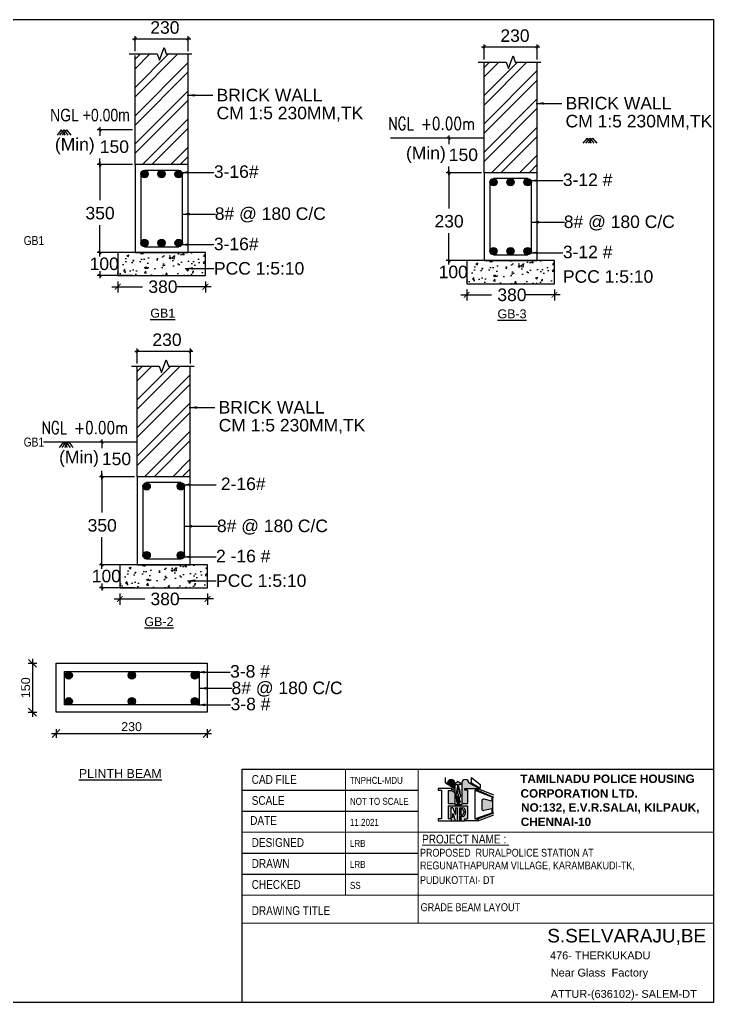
# Model space of a CAD drawing. Header units: millimetres. Extents: x 12977220 to 13113408, y -169657 to -55898.
# Drawn here: x 12992359 to 13007932, y -150011 to -127964 of the extents above; entities that cross this region are included whole.
import ezdxf
from ezdxf.enums import TextEntityAlignment as Align

# ---------------------------------------------------------------- set-up
doc = ezdxf.new("R2010")
doc.units = ezdxf.units.MM
doc.header["$LTSCALE"] = 3
doc.header["$PDMODE"] = 66
for name, color, linetype in [('C3', 2, 'Continuous'), ('DIM', 9, 'Continuous'), ('purlin angle', 253, 'Continuous'), ('WALL', 7, 'Continuous')]:
    doc.layers.add(name, color=color, linetype=linetype)
doc.layers.add('sheet', color=7, linetype='Continuous', lineweight=5)
doc.styles.add('ariel', font='ARIAL.TTF')
doc.styles.add('DIM - 6', font='ARIAL.TTF')
doc.styles.add('sheet - sub', font='ARIALN.TTF')
doc.styles.add('STYLE1', font='romans.shx', dxfattribs={"width": 0.8})
doc.styles.add('TEXT', font='ARIALN.TTF')
doc.styles.add('TITLE', font='ARIALBD.TTF')
doc.dimstyles.new('SUGA', dxfattribs={"dimtxt": 200, "dimasz": 175, "dimexe": 100, "dimexo": 150, "dimgap": 50, "dimtad": 1, "dimdec": 0, "dimzin": 3, "dimdsep": 46, "dimtxsty": 'DIM - 6', "dimblk": 'OBLIQUE', "dimcen": 0, "dimdle": 100, "dimclrd": 8, "dimclre": 8, "dimclrt": 4, "dimadec": 0, "dimazin": 0, "dimtfac": 0.5, "dimtdec": 0, "dimtofl": 0, "dimtmove": 0, "dimatfit": 0, "dimfxl": 100, "dimfxlon": 1, "dimtolj": 1, "dimtzin": 0, "dimarcsym": 0})

# ---------------------------------------------------------------- blocks, each defined once
blk = doc.blocks.new('_Oblique')
at = {"color": 0, "linetype": 'ByBlock', "lineweight": -2}
blk.add_line((-0.5, -0.5), (0.5, 0.5), dxfattribs=at)
blk = doc.blocks.new('_ARCHTICK')
at = {"color": 0, "linetype": 'ByBlock', "const_width": 0.15}
blk.add_lwpolyline([(-0.5, -0.5), (0.5, 0.5)], dxfattribs=at)
blk = doc.blocks.new('*D1012')
at = {"layer": 'Defpoints', "color": 0, "transparency": 16777216}
for p in [(12993177, -143502), (12996567, -143502), (12996567, -143980)]:
    blk.add_point(p, dxfattribs=at)
at = {"layer": 'purlin angle', "color": 7, "lineweight": -2, "transparency": 16777216}
for p, q in [((12993177, -143880), (12993177, -144080)), ((12996567, -143880), (12996567, -144080)), ((12993077, -143980), (12996667, -143980))]:
    blk.add_line(p, q, dxfattribs=at)
at = {"layer": 'purlin angle', "color": 7, "lineweight": -2, "transparency": 16777216, "xscale": 175, "yscale": 175, "zscale": 175, "rotation": 180}
blk.add_blockref('_Oblique', (12993177, -143980), dxfattribs=at)
at = {"layer": 'purlin angle', "color": 7, "lineweight": -2, "transparency": 16777216, "xscale": 175, "yscale": 175, "zscale": 175}
blk.add_blockref('_Oblique', (12996567, -143980), dxfattribs=at)
at = {"layer": 'purlin angle', "color": 7, "transparency": 16777216, "insert": (12994872, -143827), "char_height": 200, "attachment_point": 5, "style": 'DIM - 6'}
blk.add_mtext('\\A1;230', dxfattribs=at)
blk = doc.blocks.new('*D1013')
at = {"layer": 'Defpoints', "color": 0, "transparency": 16777216}
for p in [(12991981, -142403), (12991981, -143502), (12992647, -143502)]:
    blk.add_point(p, dxfattribs=at)
at = {"layer": 'purlin angle', "color": 7, "lineweight": -2, "transparency": 16777216}
for p, q in [((12992547, -142403), (12992747, -142403)), ((12992647, -142303), (12992647, -143602)), ((12992547, -143502), (12992747, -143502))]:
    blk.add_line(p, q, dxfattribs=at)
at = {"layer": 'purlin angle', "color": 7, "lineweight": -2, "transparency": 16777216, "xscale": 175, "yscale": 175, "zscale": 175}
for p, rotation in [((12992647, -142403), 90), ((12992647, -143502), 270)]:
    blk.add_blockref('_Oblique', p, dxfattribs=dict(at, rotation=rotation))
at = {"layer": 'purlin angle', "color": 7, "transparency": 16777216, "insert": (12992495, -142952), "char_height": 200, "attachment_point": 5, "rotation": 90, "style": 'DIM - 6'}
blk.add_mtext('\\A1;150', dxfattribs=at)

msp = doc.modelspace()

# ---------------------------------------------------------------- hatches: boundary and pattern name
for points in [[(13002129.1, -145187.4), (13002129.1, -145086, 0.9330815), (13001965.4, -145086)], [(13002211.9, -145128.3), (13002198.5, -145128.3), (13002196.6, -145152.2), (13002209.6, -145155.6)], [(13002784.6, -145449.7, 0.4904147), (13002732.1, -145490.3), (13002732.1, -145663, 0.4792674), (13002783.1, -145704), (13002957.7, -145665.6), (13002957.7, -145762.1), (13002972.4, -145762.1), (13002972.4, -145410.3), (13002957.7, -145404.4), (13002957.7, -145494.4)]]:
    msp.add_hatch(color=256).paths.add_polyline_path(points)
h = msp.add_hatch(color=256)
h.paths.add_polyline_path([(13002445.7, -145086, 0.9330815), (13002282, -145086), (13002282, -145550.9), (13002416.2, -145550.9), (13002416.2, -145251.2), (13002351.8, -145251.2), (13002351.8, -145209.8), (13002646.1, -145209.8), (13002665.6, -145218), (13002670, -145207.5)])
h.paths.add_polyline_path([(13002129.1, -145306.1), (13002061.2, -145258.7), (13001982.3, -145258.7), (13001982.3, -145550.9), (13002129.1, -145550.9)])
h = msp.add_hatch(color=256)
h.paths.add_polyline_path([(13002208, -145060.8, 0.2660007), (13002183.8, -145062.4), (13002129.1, -145098.4), (13002129.1, -145113), (13002146.4, -145113.9), (13002148.9, -145125.4), (13002189.7, -145125.4), (13002190.3, -145128.3), (13002220.7, -145128.3), (13002221, -145125.4), (13002261.1, -145125.4), (13002263.7, -145113.5), (13002282, -145112.5), (13002282, -145097.2)])
h.paths.add_polyline_path([(13002151.3, -145371.2), (13002174.9, -145534, 0.5157421), (13002210.3, -145552.2), (13002236.2, -145538.8, 0.3779117), (13002247.8, -145508.7), (13002202.6, -145385.7, 0.4656504), (13002188.1, -145323.8), (13002212.1, -145156.3), (13002191.9, -145151)])
h.paths.add_polyline_path([(13002179, -145384.8), (13002229.2, -145509, -0.3833391), (13002223.6, -145524.3), (13002209.3, -145531.9, -0.5255346), (13002191.5, -145522.7), (13002174.2, -145386.1, -0.8786062)], flags=16)
h = msp.add_hatch(color=256)
h.paths.add_polyline_path([(13002416.2, -145603), (13001982.3, -145603), (13001982.3, -145890.6), (13002053.1, -145890.6), (13002053.1, -145935.3), (13002350.3, -145935.3), (13002350.3, -145890.6), (13002416.2, -145890.6)])
h.paths.add_polyline_path([(13002360, -145697.7), (13002360, -145787.9, -0.4142136), (13002311.2, -145836.7), (13002273.5, -145836.7, 0.4142136), (13002263.7, -145846.5), (13002263.7, -145923.6, -0.4142136), (13002253.9, -145933.4), (13002241.4, -145933.4, -0.4142136), (13002231.6, -145923.6), (13002231.6, -145658.7, -0.4142136), (13002241.4, -145648.9), (13002258.5, -145648.9), (13002311.2, -145648.9, -0.4142136)], flags=16)
h.paths.add_polyline_path([(13002327.9, -145724.9), (13002327.9, -145760.7, -0.4142136), (13002279.1, -145809.5), (13002273.5, -145809.5, -0.4142136), (13002263.7, -145799.8), (13002263.7, -145685.9, -0.4142136), (13002273.5, -145676.1), (13002279.1, -145676.1, -0.4142136)], flags=0)
h.paths.add_polyline_path([(13002181.4, -145648.9), (13002181.4, -145935), (13002139.7, -145935), (13002090.5, -145780.3, 0.8424528), (13002076.2, -145782.6), (13002076.2, -145866.8), (13002041.8, -145866.8), (13002041.8, -145648.9), (13002083.5, -145648.9), (13002132.7, -145790.8, 0.8456884), (13002147, -145788.5), (13002147, -145648.9)], flags=16)
at = {"layer": 'purlin angle', "true_color": 0x9f955b}
for points in [[(12995245.1, -131428.4, 1), (12995079.2, -131428.4, 1)], [(12995628.7, -131428.4, 1), (12995462.8, -131428.4, 1)], [(12995846.4, -131428.4, -1), (12996012.3, -131428.4, -1)], [(13003079.4, -131610.8, 1), (13002913.5, -131610.8, 1)], [(13003463, -131610.8, 1), (13003297.1, -131610.8, 1)], [(13003680.7, -131610.8, -1), (13003846.6, -131610.8, -1)], [(12995245.1, -132976, -1), (12995079.2, -132976, -1)], [(12995628.7, -132976, -1), (12995462.8, -132976, -1)], [(12995846.4, -132976, 1), (12996012.3, -132976, 1)], [(13003079.4, -133158.3, -1), (13002913.5, -133158.3, -1)], [(13003463, -133158.3, -1), (13003297.1, -133158.3, -1)], [(13003680.7, -133158.3, 1), (13003846.6, -133158.3, 1)], [(12995292.7, -138433.3, 1), (12995126.8, -138433.3, 1)], [(12995894, -138433.3, -1), (12996059.9, -138433.3, -1)], [(12995292.7, -139980.8, -1), (12995126.8, -139980.8, -1)], [(12995894, -139980.8, 1), (12996059.9, -139980.8, 1)], [(12993543.6, -142674.1, 1), (12993377.7, -142674.1, 1)], [(12994959.8, -142674.1, 1), (12994793.9, -142674.1, 1)], [(12996376.1, -142674.1, 1), (12996210.2, -142674.1, 1)], [(12993543.6, -143256.7, 1), (12993377.7, -143256.7, 1)], [(12994959.8, -143256.7, 1), (12994793.9, -143256.7, 1)], [(12996376.1, -143256.7, 1), (12996210.2, -143256.7, 1)]]:
    msp.add_hatch(color=55, dxfattribs=at).paths.add_polyline_path(points)
h = msp.add_hatch(dxfattribs=at)
h.set_pattern_fill('AR-CONC', color=55, scale=2.592, style=0)
h.set_pattern_definition([(50, (11340349.24, -131623.2), (472.22266, -41.31411), [49.3776, -543.1536]), (355, (11340349.24, -131623.2), (-91.3494, 495.21882), [39.50208, -434.52288]), (100.451, (11340388.6, -131626.64), (380.87496, 453.90245), [41.96448, -461.60928]), (46.1842, (11340349.24, -131491.5), (702.63687, -108.97371), [74.0664, -814.7304]), (96.6356, (11340407.8, -131500.6), (615.35178, 641.32704), [62.94672, -692.41392]), (351.184, (11340349.24, -131491.5), (615.35274, 641.3259), [59.25312, -651.78432]), (21, (11340415.07, -131524.44), (392.98577, -265.07222), [49.3776, -543.1536]), (326, (11340415.07, -131524.44), (160.19086, 477.41521), [39.50208, -434.52288]), (71.4514, (11340447.82, -131546.53), (553.17554, 212.34405), [41.96448, -461.60928]), (37.5, (11340349.24, -131623.2), (8.00566, 219.16666), [0, -429.255936, 0, -441.10656, 0, -436.1688]), (7.5, (11340349.24, -131623.2), (173.196565, 259.66805), [0, -251.496576, 0, -419.380416, 0, -166.23792]), (327.5, (11340202.42, -131623.2), (351.450823, -14.848904), [0, -164.592, 0, -513.52704, 0, -681.41088]), (317.5, (11340136.6, -131623.2), (383.95084, 65.905465), [0, -213.9696, 0, -341.034624, 0, -483.90048])])
h.paths.add_polyline_path([(12994560.8, -133188.5), (12994560.8, -133706.9), (12996530.7, -133706.9), (12996530.7, -133188.5)])
h = msp.add_hatch(dxfattribs=at)
h.set_pattern_fill('AR-CONC', color=55, scale=2.592, style=0)
h.set_pattern_definition([(50, (11348183.54, -131805.52), (472.22266, -41.31411), [49.3776, -543.1536]), (355, (11348183.54, -131805.5), (-91.3494, 495.21882), [39.50208, -434.52288]), (100.451, (11348222.9, -131808.96), (380.87496, 453.90245), [41.96448, -461.60928]), (46.1842, (11348183.54, -131673.85), (702.63687, -108.97371), [74.0664, -814.7304]), (96.6356, (11348242.1, -131682.9), (615.35178, 641.32704), [62.94672, -692.41392]), (351.184, (11348183.54, -131673.85), (615.35274, 641.3259), [59.25312, -651.78432]), (21, (11348249.37, -131706.77), (392.98577, -265.07222), [49.3776, -543.1536]), (326, (11348249.37, -131706.77), (160.19086, 477.41521), [39.50208, -434.52288]), (71.4514, (11348282.1, -131728.85), (553.17554, 212.34405), [41.96448, -461.60928]), (37.5, (11348183.54, -131805.52), (8.00566, 219.16666), [0, -429.255936, 0, -441.10656, 0, -436.1688]), (7.5, (11348183.54, -131805.52), (173.196565, 259.66805), [0, -251.496576, 0, -419.380416, 0, -166.23792]), (327.5, (11348036.72, -131805.52), (351.450823, -14.848904), [0, -164.592, 0, -513.52704, 0, -681.41088]), (317.5, (11347970.88, -131805.52), (383.95084, 65.905465), [0, -213.9696, 0, -341.034624, 0, -483.90048])])
h.paths.add_polyline_path([(13002395.1, -133370.8), (13002395.1, -133889.2), (13004365, -133889.2), (13004365, -133370.8)])
h = msp.add_hatch(dxfattribs=at)
h.set_pattern_fill('AR-CONC', color=55, scale=2.592, style=0)
h.set_pattern_definition([(50, (11340396.88, -138628.04), (472.22266, -41.31411), [49.3776, -543.1536]), (355, (11340396.9, -138628.04), (-91.3494, 495.21882), [39.50208, -434.52288]), (100.451, (11340436.23, -138631.5), (380.87496, 453.90245), [41.96448, -461.60928]), (46.1842, (11340396.9, -138496.37), (702.63687, -108.97371), [74.0664, -814.7304]), (96.6356, (11340455.4, -138505.45), (615.35178, 641.32704), [62.94672, -692.41392]), (351.184, (11340396.9, -138496.4), (615.35274, 641.3259), [59.25312, -651.78432]), (21, (11340462.7, -138529.3), (392.98577, -265.07222), [49.3776, -543.1536]), (326, (11340462.7, -138529.3), (160.19086, 477.41521), [39.50208, -434.52288]), (71.4514, (11340495.46, -138551.37), (553.17554, 212.34405), [41.96448, -461.60928]), (37.5, (11340396.88, -138628.04), (8.00566, 219.16666), [0, -429.255936, 0, -441.10656, 0, -436.1688]), (7.5, (11340396.88, -138628.04), (173.196565, 259.66805), [0, -251.496576, 0, -419.380416, 0, -166.23792]), (327.5, (11340250.06, -138628.04), (351.450823, -14.848904), [0, -164.592, 0, -513.52704, 0, -681.41088]), (317.5, (11340184.22, -138628.04), (383.95084, 65.905465), [0, -213.9696, 0, -341.034624, 0, -483.90048])])
h.paths.add_polyline_path([(12994608.4, -140193.4), (12994608.4, -140711.8), (12996578.3, -140711.8), (12996578.3, -140193.4)])

# ---------------------------------------------------------------- linework, layer by layer
for p, q in [((13001919.5, -145086), (13001919.5, -144964.7)), ((13002129.1, -145098.4), (13002183.8, -145062.4)), ((13002208, -145060.8), (13002282, -145097.2)), ((13002499.3, -144964.7), (13002694, -145124.1)), ((13002499.3, -145086), (13002499.3, -144964.7)), ((13002061.2, -145209.8), (13001757.4, -145209.8)), ((13001757.4, -145209.8), (13001757.4, -145251.2)), ((13001757.4, -145251.2), (13001827.6, -145251.2)), ((13001827.6, -145251.2), (13001827.6, -145890.6)), ((13001919.5, -145086), (13002129.1, -145215.8)), ((13001919.5, -145086), (13001965.4, -145086)), ((13001965.4, -145086), (13002129.1, -145187.4)), ((13001982.3, -145258.7), (13001982.3, -145550.9)), ((13001982.3, -145258.7), (13002061.2, -145258.7)), ((13002061.2, -145209.8), (13002129.1, -145257.3)), ((13002061.2, -145258.7), (13002061.2, -145209.8)), ((13002061.2, -145258.7), (13002129.1, -145306.1)), ((13002129.1, -145086), (13002129.1, -145569.8)), ((13002129.1, -145113), (13002146.4, -145113.9)), ((13002146.4, -145113.9), (13002148.9, -145125.4)), ((13002148.9, -145125.4), (13002189.7, -145125.4)), ((13002191.9, -145151), (13002151.3, -145371.2)), ((13002212.1, -145156.3), (13002188.1, -145323.8)), ((13002189.7, -145125.4), (13002190.3, -145128.3)), ((13002190.3, -145128.3), (13002220.7, -145128.3)), ((13002191.9, -145151), (13002212.1, -145156.3)), ((13002198.5, -145128.3), (13002196.6, -145152.2)), ((13002217.8, -145202.5), (13002208, -145179.1)), ((13002218.7, -145202.1), (13002208.9, -145178.7)), ((13002218.7, -145202.1), (13002208.9, -145178.7)), ((13002211.9, -145128.3), (13002209.6, -145155.6)), ((13002219.6, -145201.7), (13002209.8, -145178.3)), ((13002219.6, -145201.7), (13002209.8, -145178.3)), ((13002220.5, -145201.3), (13002210.7, -145177.9)), ((13002221.4, -145201), (13002211.6, -145177.6)), ((13002220.7, -145128.3), (13002221, -145125.4)), ((13002261.1, -145125.4), (13002221, -145125.4)), ((13002263.7, -145113.5), (13002261.1, -145125.4)), ((13002282, -145112.5), (13002263.7, -145113.5)), ((13002282, -145086), (13002282, -145569.8)), ((13002351.8, -145251.2), (13002351.8, -145209.8)), ((13002351.8, -145209.8), (13002646.1, -145209.8)), ((13002416.2, -145251.2), (13002351.8, -145251.2)), ((13002416.2, -145251.2), (13002416.2, -145550.9)), ((13002445.7, -145086), (13002499.3, -145086)), ((13002445.7, -145086), (13002670, -145207.5)), ((13002499.3, -145086), (13002694, -145204.6)), ((13002575.9, -145251.2), (13002972.4, -145410.3)), ((13002575.9, -145251.2), (13002575.9, -145890.6)), ((13002646.1, -145251.2), (13002575.9, -145251.2)), ((13002646.1, -145209.8), (13002999, -145358.3)), ((13002646.1, -145209.8), (13002646.1, -145251.2)), ((13002646.1, -145251.2), (13002999, -145404.6)), ((13002670, -145207.5), (13002665.6, -145218)), ((13002670, -145207.5), (13002694, -145204.6)), ((13002694, -145124.1), (13002694, -145204.6)), ((13002151.3, -145371.2), (13002174.9, -145534)), ((13002174.2, -145386.1), (13002191.5, -145522.7)), ((13002179, -145384.8), (13002229.2, -145509)), ((13002202.6, -145385.7), (13002247.8, -145508.7)), ((13002732.1, -145490.3), (13002732.1, -145663)), ((13002957.7, -145494.4), (13002784.6, -145449.7)), ((13002957.7, -145406.3), (13002957.7, -145494.4)), ((13002972.4, -145410.3), (13002999, -145404.6)), ((13002972.4, -145410.3), (13002972.4, -145762.1)), ((13001982.3, -145550.9), (13002129.1, -145550.9)), ((13001982.3, -145603), (13002416.2, -145603)), ((13001982.3, -145603), (13001982.3, -145890.6)), ((13002083.5, -145648.9), (13002041.8, -145648.9)), ((13002041.8, -145648.9), (13002041.8, -145866.8)), ((13002083.5, -145648.9), (13002132.7, -145790.8)), ((13002129.1, -145569.8), (13002282, -145569.8)), ((13002147, -145648.9), (13002181.4, -145648.9)), ((13002147, -145648.9), (13002147, -145788.5)), ((13002181.4, -145648.9), (13002181.4, -145935)), ((13002209.3, -145531.9), (13002223.6, -145524.3)), ((13002210.3, -145552.2), (13002236.2, -145538.8)), ((13002231.6, -145658.7), (13002231.6, -145923.6)), ((13002241.4, -145648.9), (13002258.5, -145648.9)), ((13002258.5, -145648.9), (13002311.2, -145648.9)), ((13002263.7, -145685.9), (13002263.7, -145799.8)), ((13002273.5, -145676.1), (13002279.1, -145676.1)), ((13002282, -145550.9), (13002416.2, -145550.9)), ((13002327.9, -145724.9), (13002327.9, -145760.7)), ((13002360, -145697.7), (13002360, -145787.9)), ((13002416.2, -145603), (13002416.2, -145890.6)), ((13002957.7, -145665.6), (13002783.1, -145704)), ((13002957.7, -145665.6), (13002957.7, -145762.1)), ((13001827.6, -145890.6), (13001756, -145890.6)), ((13001756, -145890.6), (13001756, -145935.3)), ((13001756, -145935.3), (13002053.1, -145935.3)), ((13002053.1, -145890.6), (13001982.3, -145890.6)), ((13002076.2, -145866.8), (13002041.8, -145866.8)), ((13002053.1, -145935.3), (13002053.1, -145890.6)), ((13002053.1, -145935.3), (13002350.3, -145935.3)), ((13002076.2, -145782.6), (13002076.2, -145866.8)), ((13002090.5, -145780.3), (13002139.7, -145935)), ((13002139.7, -145935), (13002181.4, -145935)), ((13002241.4, -145933.4), (13002253.9, -145933.4)), ((13002263.7, -145846.5), (13002263.7, -145923.6)), ((13002273.5, -145809.5), (13002279.1, -145809.5)), ((13002273.5, -145836.7), (13002311.2, -145836.7)), ((13002350.3, -145935.3), (13002350.3, -145890.6)), ((13002350.3, -145890.6), (13002416.2, -145890.6)), ((13002647.5, -145935.3), (13002350.3, -145935.3)), ((13002575.9, -145890.6), (13002957.7, -145762.1)), ((13002575.9, -145890.6), (13002647.5, -145890.6)), ((13002647.5, -145890.6), (13003002.3, -145762.1)), ((13002647.5, -145935.3), (13003002.3, -145806.7)), ((13002647.5, -145890.6), (13002647.5, -145935.3)), ((13002957.7, -145762.1), (13003002.3, -145762.1))]:
    msp.add_line(p, q)
for centre, radius, start, end in [((13002047.2, -145091.7), 82, 3.96529, 176.03471), ((13002197.2, -145082.7), 24.4, 63.81178, 123.39492), ((13002363.8, -145091.7), 82, 3.96529, 176.03471), ((13002176.7, -145385.7), 2.52, 21.98707, 187.19803), ((13002169.3, -145360.9), 41.5, 323.2695, 63.14573), ((13002774.1, -145490.3), 42, 75.50395, 180), ((13002199.1, -145530.5), 24.4, 188.25699, 297.38524), ((13002203.6, -145521.2), 12.2, 187.19803, 298.09195), ((13002217.9, -145513.6), 12.2, 298.09195, 21.98707), ((13002241.4, -145658.7), 9.76, 90, 180), ((13002224.9, -145517.1), 24.4, 297.38524, 20.19391), ((13002273.5, -145685.9), 9.76, 90, 180), ((13002279.1, -145724.9), 48.8, 0, 90), ((13002311.2, -145697.7), 48.8, 0, 90), ((13002774.1, -145663), 42, 180, 282.42752), ((13002083.5, -145782.7), 7.32, 18.9584, 179.40862), ((13002139.6, -145788.5), 7.32, 199.11674, 0), ((13002241.4, -145923.6), 9.76, 180, 270), ((13002253.9, -145923.6), 9.76, 270, 0), ((13002273.5, -145799.8), 9.76, 180, 270), ((13002273.5, -145846.5), 9.76, 90, 180), ((13002279.1, -145760.7), 48.8, 270, 0), ((13002311.2, -145787.9), 48.8, 270, 0)]:
    msp.add_arc(centre, radius, start, end)
for points, knots in [([(13002217.8, -145202.5), (13002222, -145212.7), (13002226.2, -145222.9), (13002232, -145242.5), (13002233.6, -145251.9), (13002234.4, -145271.1), (13002234, -145281), (13002234, -145299.8), (13002234.4, -145308.9), (13002239.7, -145335.6), (13002250.7, -145352.3), (13002252, -145384.8), (13002244.3, -145401), (13002229.7, -145423.6), (13002225.2, -145429.9), (13002220.6, -145436.3)], [0, 0, 0, 0, 0.3346553, 0.3346553, 0.6340531, 0.6340531, 0.9334509, 0.9334509, 1.2079491, 1.2079491, 1.7569456, 1.7569456, 2.305942, 2.305942, 2.5190001, 2.5190001, 2.5190001, 2.5190001]), ([(13002217.8, -145202.5), (13002222, -145212.7), (13002226.2, -145222.9), (13002232, -145242.5), (13002233.6, -145251.9), (13002234.4, -145271.1), (13002234, -145281), (13002234, -145299.8), (13002234.4, -145308.9), (13002239.7, -145335.6), (13002250.7, -145352.3), (13002252, -145384.8), (13002244.3, -145401), (13002229.7, -145423.6), (13002225.2, -145429.9), (13002220.6, -145436.3)], [0, 0, 0, 0, 0.3346553, 0.3346553, 0.6340531, 0.6340531, 0.9334509, 0.9334509, 1.2079491, 1.2079491, 1.7569456, 1.7569456, 2.305942, 2.305942, 2.5190001, 2.5190001, 2.5190001, 2.5190001]), ([(13002218.7, -145202.1), (13002225.1, -145217.7), (13002241.1, -145256.3), (13002228.7, -145313.8), (13002264.4, -145375.2), (13002238.9, -145412.5), (13002221.4, -145436.8)], [0, 0, 0, 0, 0.5110059, 1.2651484, 1.7006404, 2.5190001, 2.5190001, 2.5190001, 2.5190001]), ([(13002219.6, -145201.7), (13002223.8, -145211.9), (13002228, -145222.2), (13002233.9, -145241.9), (13002235.5, -145251.4), (13002236.4, -145270.7), (13002236, -145280.5), (13002236, -145299.3), (13002236.3, -145308.3), (13002241.5, -145334.7), (13002252.8, -145351.7), (13002253.9, -145385.9), (13002245.6, -145402.7), (13002230.8, -145425.4), (13002226.5, -145431.4), (13002222.2, -145437.4)], [0, 0, 0, 0, 0.3344612, 0.3344612, 0.6307813, 0.6307813, 0.9271014, 0.9271014, 1.2050744, 1.2050744, 1.7610205, 1.7610205, 2.3169665, 2.3169665, 2.5190001, 2.5190001, 2.5190001, 2.5190001]), ([(13002220.5, -145201.3), (13002224.7, -145211.5), (13002228.9, -145221.8), (13002235.1, -145242.6), (13002236.7, -145253.2), (13002237.4, -145274.7), (13002236.8, -145285.5), (13002237.2, -145305.4), (13002238, -145314.5), (13002243.2, -145332.5), (13002247.4, -145341.4), (13002253.2, -145358.4), (13002254.8, -145366.6), (13002253.5, -145382.8), (13002251, -145390.8), (13002241.5, -145412), (13002232.3, -145425), (13002223, -145438)], [0, 0, 0, 0, 0.3337263, 0.3337263, 0.6604299, 0.6604299, 0.9871335, 0.9871335, 1.2754855, 1.2754855, 1.5638375, 1.5638375, 1.8240155, 1.8240155, 2.0841935, 2.0841935, 2.5190001, 2.5190001, 2.5190001, 2.5190001]), ([(13002221.4, -145201), (13002225.6, -145211.1), (13002229.8, -145221.4), (13002236.6, -145244.3), (13002238.1, -145257.2), (13002238.2, -145282.9), (13002237.4, -145295.7), (13002239.4, -145315.6), (13002241.3, -145323.1), (13002246.8, -145338.1), (13002250.1, -145345.7), (13002255.1, -145362.4), (13002256, -145371.7), (13002252.7, -145389.7), (13002249, -145398.6), (13002238.5, -145417.9), (13002231.2, -145428.2), (13002223.8, -145438.5)], [0, 0, 0, 0, 0.3329918, 0.3329918, 0.7223411, 0.7223411, 1.1116903, 1.1116903, 1.3556016, 1.3556016, 1.5995129, 1.5995129, 1.8862955, 1.8862955, 2.1730781, 2.1730781, 2.5190001, 2.5190001, 2.5190001, 2.5190001])]:
    msp.add_open_spline(points, degree=3, knots=knots)
at = {"layer": 'C3', "color": 3, "ltscale": 0.15}
msp.add_line((13002395.1, -133889.2), (13004365, -133889.2), dxfattribs=at)
at = {"layer": 'DIM'}
msp.add_line((12997350.8, -144777.6), (13007931.9, -144777.6), dxfattribs=at)
at = {"layer": 'DIM', "color": 8, "linetype": 'Continuous', "ltscale": 400}
msp.add_lwpolyline([(12979504.8, -127964.4), (13007931.9, -127964.4), (13007931.9, -150010.5), (12979504.8, -150010.5)], close=True, dxfattribs=at)
at = {"layer": 'DIM', "color": 6, "ltscale": 400}
msp.add_lwpolyline([(13007931.9, -150010.5), (12997350.8, -150010.5), (12997350.8, -144777.6), (13007931.9, -144777.6)], close=True, dxfattribs=at)
at = {"layer": 'purlin angle', "color": 55, "true_color": 0x9f955b}
for p, q in [((12994893.8, -128394.4, 3965.1), (12996202.8, -128394.4, 3965.1)), ((12994952.2, -128674.6, 3965.1), (12994952.2, -128336, 3965.1)), ((12996144.5, -128674.6, 3965.1), (12996144.5, -128336, 3965.1)), ((13002786.5, -128856.9), (13002786.5, -128518.4)), ((13003978.8, -128856.9), (13003978.8, -128518.4)), ((12994949.6, -128854.2, 3965.1), (12995070.9, -128732.8, 3965.1)), ((12994949.6, -129486.5, 3965.1), (12995703.3, -128732.8, 3965.1)), ((12994949.6, -129065, 3965.1), (12995281.7, -128732.8, 3965.1)), ((12994949.6, -129697.3, 3965.1), (12995914, -128732.8, 3965.1)), ((12996141.9, -131215.9, 3965.1), (12996141.9, -128732.9, 3965.1)), ((13002728.1, -128576.7), (13004037.1, -128576.7)), ((12994949.6, -128772, 3965.1), (12994949.6, -128772, 3965.1)), ((12994949.6, -131215.9, 3965.1), (12994949.6, -128772, 3965.1)), ((12994949.6, -130118.8, 3965.1), (12996141.9, -128926.5, 3965.1)), ((13002783.9, -129036.5), (13002905.2, -128915.2)), ((13002783.9, -129668.8), (13003537.5, -128915.2)), ((13002783.9, -129247.3), (13003116, -128915.2)), ((13002783.9, -129879.6), (13003748.3, -128915.2)), ((13002783.9, -131398.2), (13002783.9, -128915.2)), ((13002783.9, -128954.3), (13002783.9, -128954.3)), ((13003976.2, -131398.2), (13003976.2, -128915.2)), ((12994949.6, -130329.6, 3965.1), (12996141.9, -129137.3, 3965.1)), ((13002783.9, -130301.2), (13003976.2, -129108.8)), ((13002783.9, -130511.9), (13003976.2, -129319.6)), ((12994949.6, -130751.2, 3965.1), (12996141.9, -129558.8, 3965.1)), ((12994949.6, -130961.9, 3965.1), (12996141.9, -129769.6, 3965.1)), ((13002783.9, -130933.5), (13003976.2, -129741.2)), ((13002783.9, -131144.3), (13003976.2, -129951.9)), ((12995117.2, -131215.9, 3965.1), (12996141.9, -130191.2, 3965.1)), ((12993292.5, -130438.3, 3965.1), (12993197.9, -130555, 3965.1)), ((12993350.1, -130438.3, 3965.1), (12993255.5, -130555, 3965.1)), ((12993287.2, -130438.3, 3965.1), (12993381.9, -130555, 3965.1)), ((12993411.8, -130438.3, 3965.1), (12993317.1, -130555, 3965.1)), ((12993349.5, -130438.3, 3965.1), (12993444.2, -130555, 3965.1)), ((12993414.3, -130438.3, 3965.1), (12993508.9, -130555, 3965.1)), ((12994891.2, -130438.3, 3965.1), (12994100.7, -130438.3, 3965.1)), ((12994159, -130380, 3965.1), (12994159, -130574.4, 3965.1)), ((12995327.9, -131215.9, 3965.1), (12996141.9, -130401.9, 3965.1)), ((13002951.5, -131398.2), (13003976.2, -130373.5)), ((13002783.9, -130620.6), (13000682.5, -130620.6)), ((13002725.5, -130620.6), (13001935, -130620.6)), ((13001993.3, -130562.3), (13001993.3, -130756.7)), ((13003162.2, -131398.2), (13003976.2, -130584.3)), ((13005099, -130620.6), (13005004.3, -130737.3)), ((13005156.6, -130620.6), (13005061.9, -130737.3)), ((13005093.7, -130620.6), (13005188.3, -130737.3)), ((13005218.2, -130620.6), (13005123.6, -130737.3)), ((13005156, -130620.6), (13005250.6, -130737.3)), ((13005220.7, -130620.6), (13005315.4, -130737.3)), ((12995749.5, -131215.9, 3965.1), (12996141.9, -130823.5, 3965.1)), ((12994159, -131274.2, 3965.1), (12994159, -131079.8, 3965.1)), ((12994159, -131157.6, 3965.1), (12994159, -132016, 3965.1)), ((12995960.3, -131215.9, 3965.1), (12996141.9, -131034.3, 3965.1)), ((13003583.8, -131398.2), (13003976.2, -131005.8)), ((12994891.2, -131215.9, 3965.1), (12994100.7, -131215.9, 3965.1)), ((12994891.2, -131215.9, 3965.1), (12994100.7, -131215.9, 3965.1)), ((12996141.9, -131215.9, 3965.1), (12994949.6, -131215.9, 3965.1)), ((12994949.6, -131215.9, 3965.1), (12994949.6, -133188.5, 3965.1)), ((12995929.3, -131345.5, 3965.1), (12995162.1, -131345.5, 3965.1)), ((12996141.9, -133188.5, 3965.1), (12996141.9, -131215.9, 3965.1)), ((13001993.3, -131456.5), (13001993.3, -131262.1)), ((13001993.3, -131339.9), (13001993.3, -132198.3)), ((13003794.5, -131398.2), (13003976.2, -131216.6)), ((12995079.2, -131428.4, 3965.1), (12995079.2, -132976, 3965.1)), ((12996012.3, -132976, 3965.1), (12996012.3, -131428.4, 3965.1)), ((13002725.5, -131398.2), (13001935, -131398.2)), ((13002725.5, -131398.2), (13001935, -131398.2)), ((13003976.2, -131398.2), (13002783.9, -131398.2)), ((13002783.9, -131398.2), (13002783.9, -133370.8)), ((13002913.5, -131610.8), (13002913.5, -133158.3)), ((13003763.6, -131527.8), (13002996.4, -131527.8)), ((13003846.6, -133158.3), (13003846.6, -131610.8)), ((13003976.2, -133370.8), (13003976.2, -131398.2)), ((12994159, -133276.5, 3965.1), (12994159, -132571.3, 3965.1)), ((13001993.3, -133458.9), (13001993.3, -132753.6)), ((12994159, -133188.5, 3965.1), (12994159, -133130.2, 3965.1)), ((12995162.1, -133058.9, 3965.1), (12995929.3, -133058.9, 3965.1)), ((12994891.2, -133188.5, 3965.1), (12994100.7, -133188.5, 3965.1)), ((12994891.2, -133188.5, 3965.1), (12994100.7, -133188.5, 3965.1)), ((12994159, -133188.5, 3965.1), (12994159, -133195, 3965.1)), ((12996530.7, -133188.5, 3965.1), (12994560.8, -133188.5, 3965.1)), ((12994560.8, -133188.5, 3965.1), (12994560.8, -133706.9, 3965.1)), ((12994949.6, -133188.5, 3965.1), (12996141.9, -133188.5, 3965.1)), ((12996530.7, -133706.9, 3965.1), (12996530.7, -133188.5, 3965.1)), ((13002725.5, -133370.8), (13001935, -133370.8)), ((13002725.5, -133370.8), (13001935, -133370.8)), ((13001993.3, -133370.8), (13001993.3, -133312.5)), ((13001993.3, -133370.8), (13001993.3, -133377.3)), ((13004365, -133370.8), (13002395.1, -133370.8)), ((13002395.1, -133370.8), (13002395.1, -133889.2)), ((13002783.9, -133370.8), (13003976.2, -133370.8)), ((13002996.4, -133241.2), (13003763.6, -133241.2)), ((13004365, -133889.2), (13004365, -133370.8)), ((12994891.2, -133706.9, 3965.1), (12994100.7, -133706.9, 3965.1)), ((12994159, -133605.5, 3965.1), (12994159, -133765.2, 3965.1)), ((12994159, -133706.9, 3965.1), (12994159, -133700.4, 3965.1)), ((12994560.8, -133706.9, 3965.1), (12996530.7, -133706.9, 3965.1)), ((12994431.2, -133956.6, 3965.1), (12995120.9, -133956.6, 3965.1)), ((12994560.8, -133836.5, 3965.1), (12994560.8, -134086.2, 3965.1)), ((12996660.3, -133956.6, 3965.1), (12995866.1, -133956.6, 3965.1)), ((12996530.7, -133836.5, 3965.1), (12996530.7, -134086.2, 3965.1)), ((13002395.1, -134018.8), (13002395.1, -134268.6)), ((13004365, -134018.8), (13004365, -134268.6)), ((13002265.5, -134139), (13002955.2, -134139)), ((13004494.6, -134139), (13003700.4, -134139)), ((12994999.8, -135679.4, 3965.1), (12994999.8, -135340.9, 3965.1)), ((12996192.1, -135679.4, 3965.1), (12996192.1, -135340.9, 3965.1)), ((12994941.5, -135399.2, 3965.1), (12996250.4, -135399.2, 3965.1)), ((12994997.2, -135859, 3965.1), (12995118.6, -135737.7, 3965.1)), ((12994997.2, -136491.4, 3965.1), (12995750.9, -135737.7, 3965.1)), ((12994997.2, -136069.8, 3965.1), (12995329.3, -135737.7, 3965.1)), ((12994997.2, -136702.1, 3965.1), (12995961.7, -135737.7, 3965.1)), ((12994997.2, -138220.7, 3965.1), (12994997.2, -135737.7, 3965.1)), ((12994997.2, -135776.8, 3965.1), (12994997.2, -135776.8, 3965.1)), ((12996189.5, -138220.7, 3965.1), (12996189.5, -135737.7, 3965.1)), ((12994997.2, -137123.7, 3965.1), (12996189.5, -135931.4, 3965.1)), ((12994997.2, -137334.5, 3965.1), (12996189.5, -136142.1, 3965.1)), ((12994997.2, -137756, 3965.1), (12996189.5, -136563.7, 3965.1)), ((12994997.2, -137966.8, 3965.1), (12996189.5, -136774.5, 3965.1)), ((12995164.8, -138220.7, 3965.1), (12996189.5, -137196, 3965.1)), ((12994997.2, -137443.1, 3965.1), (12992895.8, -137443.1, 3965.1)), ((12993340.2, -137443.1, 3965.1), (12993245.5, -137559.8, 3965.1)), ((12993397.8, -137443.1, 3965.1), (12993303.1, -137559.8, 3965.1)), ((12993334.9, -137443.1, 3965.1), (12993429.5, -137559.8, 3965.1)), ((12993459.4, -137443.1, 3965.1), (12993364.8, -137559.8, 3965.1)), ((12993397.2, -137443.1, 3965.1), (12993491.8, -137559.8, 3965.1)), ((12993461.9, -137443.1, 3965.1), (12993556.5, -137559.8, 3965.1)), ((12994938.9, -137443.1, 3965.1), (12994148.3, -137443.1, 3965.1)), ((12994206.6, -137384.8, 3965.1), (12994206.6, -137579.2, 3965.1)), ((12995375.6, -138220.7, 3965.1), (12996189.5, -137406.8, 3965.1)), ((12995797.1, -138220.7, 3965.1), (12996189.5, -137828.3, 3965.1)), ((12994938.9, -138220.7, 3965.1), (12994148.3, -138220.7, 3965.1)), ((12994938.9, -138220.7, 3965.1), (12994148.3, -138220.7, 3965.1)), ((12994206.6, -138279.1, 3965.1), (12994206.6, -138084.7, 3965.1)), ((12994206.6, -138162.4, 3965.1), (12994206.6, -139020.8, 3965.1)), ((12996189.5, -138220.7, 3965.1), (12994997.2, -138220.7, 3965.1)), ((12994997.2, -138220.7, 3965.1), (12994997.2, -140193.4, 3965.1)), ((12996007.9, -138220.7, 3965.1), (12996189.5, -138039.1, 3965.1)), ((12996189.5, -140193.4, 3965.1), (12996189.5, -138220.7, 3965.1)), ((12995126.8, -138433.3, 3965.1), (12995126.8, -139980.8, 3965.1)), ((12995977, -138350.3, 3965.1), (12995209.7, -138350.3, 3965.1)), ((12996059.9, -139980.8, 3965.1), (12996059.9, -138433.3, 3965.1)), ((12994206.6, -140281.4, 3965.1), (12994206.6, -139576.1, 3965.1)), ((12994938.9, -140193.4, 3965.1), (12994148.3, -140193.4, 3965.1)), ((12994938.9, -140193.4, 3965.1), (12994148.3, -140193.4, 3965.1)), ((12994206.6, -140193.4, 3965.1), (12994206.6, -140135, 3965.1)), ((12994206.6, -140193.4, 3965.1), (12994206.6, -140199.8, 3965.1)), ((12996578.3, -140193.4, 3965.1), (12994608.4, -140193.4, 3965.1)), ((12994608.4, -140193.4, 3965.1), (12994608.4, -140711.8, 3965.1)), ((12994997.2, -140193.4, 3965.1), (12996189.5, -140193.4, 3965.1)), ((12995209.7, -140063.8, 3965.1), (12995977, -140063.8, 3965.1)), ((12996578.3, -140711.8, 3965.1), (12996578.3, -140193.4, 3965.1)), ((12994206.6, -140610.3, 3965.1), (12994206.6, -140770.1, 3965.1)), ((12994938.9, -140711.8, 3965.1), (12994148.3, -140711.8, 3965.1)), ((12994206.6, -140711.8, 3965.1), (12994206.6, -140705.3, 3965.1)), ((12994608.4, -140711.8, 3965.1), (12996578.3, -140711.8, 3965.1)), ((12994608.4, -140841.4, 3965.1), (12994608.4, -141091.1, 3965.1)), ((12996578.3, -140841.4, 3965.1), (12996578.3, -141091.1, 3965.1)), ((12994478.8, -140961.5, 3965.1), (12995168.6, -140961.5, 3965.1)), ((12996707.9, -140961.5, 3965.1), (12995913.8, -140961.5, 3965.1))]:
    msp.add_line(p, q, dxfattribs=at)
at = {"layer": 'purlin angle', "color": 55, "true_color": 0x9f955b, "elevation": 3965.1}
for points in [[(12994820, -128732.9), (12995444.6, -128732.9), (12995496.5, -128875.3), (12995600.2, -128590.4), (12995652, -128732.9), (12996227.4, -128732.9)], [(12994867.6, -135737.7), (12995492.3, -135737.7), (12995544.1, -135880.1), (12995647.8, -135595.3), (12995699.6, -135737.7), (12996275.1, -135737.7)]]:
    msp.add_lwpolyline(points, dxfattribs=at)
at = {"layer": 'purlin angle', "color": 55, "true_color": 0x9f955b}
msp.add_lwpolyline([(13002654.3, -128915.2), (13003278.9, -128915.2), (13003330.8, -129057.6), (13003434.5, -128772.8), (13003486.3, -128915.2), (13004061.7, -128915.2)], dxfattribs=at)
for points in [[(12993177.1, -142402.6), (12996566.6, -142402.6), (12996566.6, -143502.1), (12993177.1, -143502.1)], [(12993365.6, -142591.1), (12996388.1, -142591.1), (12996388.1, -143339.6), (12993365.6, -143339.6)]]:
    msp.add_lwpolyline(points, close=True, dxfattribs=at)
for centre in [(12995162.1, -131428.4, 3965.1), (12995545.7, -131428.4, 3965.1), (12995929.3, -131428.4, 3965.1), (13002996.4, -131610.8), (13003380, -131610.8), (13003763.6, -131610.8), (12995162.1, -132976, 3965.1), (12995162.1, -132976, 3965.1), (12995545.7, -132976, 3965.1), (12995545.7, -132976, 3965.1), (12995929.3, -132976, 3965.1), (12995929.3, -132976, 3965.1), (13002996.4, -133158.3), (13002996.4, -133158.3), (13003380, -133158.3), (13003380, -133158.3), (13003763.6, -133158.3), (13003763.6, -133158.3), (12995209.7, -138433.3, 3965.1), (12995977, -138433.3, 3965.1), (12995209.7, -139980.8, 3965.1), (12995209.7, -139980.8, 3965.1), (12995977, -139980.8, 3965.1), (12995977, -139980.8, 3965.1), (12993460.6, -142674.1), (12994876.9, -142674.1), (12996293.1, -142674.1), (12993460.6, -143256.7), (12994876.9, -143256.7), (12996293.1, -143256.7)]:
    msp.add_circle(centre, 82.9, dxfattribs=at)
at = {"layer": 'sheet', "color": 3}
for p, q in [((12999672.3, -147604.9), (12999672.3, -144777.6)), ((13001304.6, -148232.6), (13001304.6, -144777.6)), ((12997350.8, -146191.3), (13007931.9, -146191.3)), ((12997350.8, -147604.9), (13007931.9, -147604.9)), ((12997350.8, -148232.6), (13007931.9, -148232.6))]:
    msp.add_line(p, q, dxfattribs=at)
at = {"layer": 'WALL', "color": 35, "ltscale": 400}
for p, q in [((12997350.8, -145248.8), (13001304.6, -145248.8)), ((12997350.8, -145720.1), (13001304.6, -145720.1)), ((12997350.8, -146662.5), (13001304.6, -146662.5)), ((12997350.8, -147133.7), (13001304.6, -147133.7))]:
    msp.add_line(p, q, dxfattribs=at)

# ---------------------------------------------------------------- block references
at = {"layer": 'purlin angle', "color": 55, "true_color": 0x9f955b}
for name, p, xscale, yscale, zscale, rotation in [('_Oblique', (12994952.2, -128394.4, 3965.1), 58.31999999983236, 58.31999999983236, 58.31999999983236, 180), ('_Oblique', (13002786.5, -128576.7), 58.31999999983236, 58.31999999983236, 58.31999999983236, 180), ('_Oblique', (12994159, -130438.3, 3965.1), 58.32000000004191, 58.32000000004191, 58.32000000004191, 90), ('_Oblique', (13001993.3, -130620.6), 58.32000000004191, 58.32000000004191, 58.32000000004191, 90), ('_Oblique', (12994159, -131215.9, 3965.1), 58.32000000004191, 58.32000000004191, 58.32000000004191, 270), ('_Oblique', (12994159, -131215.9, 3965.1), 58.32000000004191, 58.32000000004191, 58.32000000004191, 90), ('_Oblique', (13001993.3, -131398.2), 58.32000000004191, 58.32000000004191, 58.32000000004191, 270), ('_Oblique', (13001993.3, -131398.2), 58.32000000004191, 58.32000000004191, 58.32000000004191, 90), ('_Oblique', (12994159, -133188.5, 3965.1), 58.32000000004191, 58.32000000004191, 58.32000000004191, 270), ('_Oblique', (12994159, -133188.5, 3965.1), 58.32000000004191, 58.32000000004191, 58.32000000004191, 270), ('_Oblique', (13001993.3, -133370.8), 58.32000000004191, 58.32000000004191, 58.32000000004191, 270), ('_Oblique', (13001993.3, -133370.8), 58.32000000004191, 58.32000000004191, 58.32000000004191, 270), ('_Oblique', (12994159, -133706.9, 3965.1), 58.32000000004191, 58.32000000004191, 58.32000000004191, 90), ('_ARCHTICK', (12994560.8, -133956.6, 3965.1), 129.6000000000058, 129.6000000000058, 129.6000000000058, 180), ('_ARCHTICK', (13002395.1, -134139), 129.6000000000058, 129.6000000000058, 129.6000000000058, 180), ('_Oblique', (12994999.8, -135399.2, 3965.1), 58.31999999983236, 58.31999999983236, 58.31999999983236, 180), ('_Oblique', (12994206.6, -137443.1, 3965.1), 58.32000000004191, 58.32000000004191, 58.32000000004191, 90), ('_Oblique', (12994206.6, -138220.7, 3965.1), 58.32000000004191, 58.32000000004191, 58.32000000004191, 270), ('_Oblique', (12994206.6, -138220.7, 3965.1), 58.32000000004191, 58.32000000004191, 58.32000000004191, 90), ('_Oblique', (12994206.6, -140193.4, 3965.1), 58.32000000004191, 58.32000000004191, 58.32000000004191, 270), ('_Oblique', (12994206.6, -140193.4, 3965.1), 58.32000000004191, 58.32000000004191, 58.32000000004191, 270), ('_Oblique', (12994206.6, -140711.8, 3965.1), 58.32000000004191, 58.32000000004191, 58.32000000004191, 90), ('_ARCHTICK', (12994608.4, -140961.5, 3965.1), 129.6000000000058, 129.6000000000058, 129.6000000000058, 180)]:
    msp.add_blockref(name, p, dxfattribs=dict(at, xscale=xscale, yscale=yscale, zscale=zscale, rotation=rotation))
for name, p, xscale, yscale, zscale in [('_Oblique', (12996144.5, -128394.4, 3965.1), 58.31999999983236, 58.31999999983236, 58.31999999983236), ('_Oblique', (13003978.8, -128576.7), 58.31999999983236, 58.31999999983236, 58.31999999983236), ('_ARCHTICK', (12996530.7, -133956.6, 3965.1), 129.6000000000058, 129.6000000000058, 129.6000000000058), ('_ARCHTICK', (13004365, -134139), 129.6000000000058, 129.6000000000058, 129.6000000000058), ('_Oblique', (12996192.1, -135399.2, 3965.1), 58.31999999983236, 58.31999999983236, 58.31999999983236), ('_ARCHTICK', (12996578.3, -140961.5, 3965.1), 129.6000000000058, 129.6000000000058, 129.6000000000058)]:
    msp.add_blockref(name, p, dxfattribs=dict(at, xscale=xscale, yscale=yscale, zscale=zscale))

# ---------------------------------------------------------------- texts
at = {"layer": 'DIM', "color": 1, "linetype": 'Continuous', "ltscale": 400, "style": 'TEXT'}
for p in [(12992449.7, -133020.9, 3965.1), (12992449.7, -137540.9, 3965.1)]:
    msp.add_text('GB1', height=200, dxfattribs=at).set_placement(p)
at = {"layer": 'purlin angle', "color": 55, "true_color": 0x9f955b, "width": 0.8}
for style, p in [('DIM - 6', (12993044.2, -130246.2, 3965.1)), ('STYLE1', (13000631.9, -130435.7)), ('STYLE1', (12992845.2, -137258.2, 3965.1))]:
    msp.add_text('NGL +0.00m', height=280.91, dxfattribs=dict(at, style=style)).set_placement(p)
at = {"layer": 'purlin angle', "color": 55, "true_color": 0x9f955b, "style": 'DIM - 6'}
for p in [(12993150.5, -130900.6, 3965.1), (13001032.1, -131094.6), (12993245.4, -137917.2, 3965.1)]:
    msp.add_text('(Min)', height=280.91, dxfattribs=at).set_placement(p)
for s, height, p in [('3-16#', 280.91, (12996719.9, -131373, 3965.1)), ('3-12 # ', 280.91, (13004554.2, -131555.3)), ('8# @ 180 C/C', 280.908, (12996740.3, -132315.9, 3965.1)), ('8# @ 180 C/C', 280.908, (13004574.6, -132498.2)), ('3-16#', 280.91, (12996719.9, -132995.7, 3965.1)), ('3-12 # ', 280.91, (13004554.2, -133175.1)), (' 2-16#', 280.91, (12996767.6, -138377.8, 3965.1)), ('8# @ 180 C/C', 280.908, (12996787.9, -139320.7, 3965.1)), ('2 -16 # ', 280.91, (12996767.6, -139997.6, 3965.1)), ('3-8 # ', 280.91, (12997083.7, -142584.1)), ('8# @ 180 C/C', 280.908, (12997116.1, -142955.3)), ('3-8 # ', 280.91, (12997095.7, -143317.2))]:
    msp.add_text(s, height=height, dxfattribs=at).set_placement(p, align=Align.MIDDLE_LEFT)
at = {"layer": 'purlin angle', "color": 2, "style": 'DIM - 6'}
for s, p in [('%%UGB1', (12995292.6, -134648.6, 3965.1)), ('%%UGB-3', (13003086.1, -134664.2)), ('%%UGB-2', (12995160.2, -141569.7, 3965.1)), ('%%UPLINTH BEAM', (12993687.7, -144976.1))]:
    msp.add_text(s, height=200, dxfattribs=at).set_placement(p)
at = {"layer": 'purlin angle', "color": 55, "true_color": 0x9f955b, "attachment_point": 4, "style": 'DIM - 6'}
for s, insert, char_height in [('\\A1;230', (12995292.7, -128141.6, 3965.1), 280.91), ('\\A1;230', (13003151.3, -128324), 280.91), ('BRICK WALL', (12996779.9, -129657.8, 3965.1), 280.91), ('BRICK WALL', (13004614.2, -129840.1), 280.91), ('CM 1:5 230MM,TK', (12996779.9, -130084.4, 3965.1), 280.908), ('CM 1:5 230MM,TK', (13004614.2, -130266.7), 280.908), ('\\A1;150', (12994159, -130815.3, 3965.1), 280.91), ('\\A1;150', (13001993.3, -130997.6), 280.91), ('\\A1;350', (12993837.5, -132306.2, 3965.1), 280.91), ('\\A1;230', (13001671.8, -132488.5), 280.91), ('\\A1;100', (12993930.9, -133443.5, 3965.1), 280.91), ('PCC 1:5:10', (12996720.4, -133546.2, 3965.1), 280.91), ('\\A1;100', (13001765.2, -133625.8), 280.91), ('PCC 1:5:10', (13004554.7, -133728.6), 280.91), ('\\A1;380', (12995248.7, -133956.6, 3965.1), 280.91), ('\\A1;380', (13003083, -134139), 280.91), ('\\A1;230', (12995340.4, -135146.5, 3965.1), 280.91), ('BRICK WALL', (12996827.5, -136662.6, 3965.1), 280.91), ('CM 1:5 230MM,TK', (12996827.5, -137089.2, 3965.1), 280.908), ('\\A1;150', (12994206.6, -137820.2, 3965.1), 280.91), ('\\A1;350', (12993885.2, -139311, 3965.1), 280.91), ('\\A1;100', (12993978.5, -140448.3, 3965.1), 280.91), ('PCC 1:5:10', (12996768.1, -140551.1, 3965.1), 280.91), ('\\A1;380', (12995296.4, -140961.5, 3965.1), 280.91)]:
    msp.add_mtext(s, dxfattribs=dict(at, insert=insert, char_height=char_height))
at = {"layer": 'sheet', "color": 3, "style": 'sheet - sub'}
for s, height, p in [('CAD FILE', 196.34, (12997568.4, -145108.7)), ('TNPHCL-MDU', 156.82, (12999774, -145108.7)), ('SCALE', 196.34, (12997568.4, -145579.9)), ('NOT TO SCALE', 156.816, (12999774, -145579.9)), ('DATE', 196.34, (12997534.7, -146028.3, -5837.1)), ('11.2021', 156.82, (12999774, -146051.2)), ('DESIGNED', 196.34, (12997568.4, -146522.4)), ('LRB', 156.82, (12999774, -146522.4)), ('DRAWN', 196.34, (12997568.4, -146993.6)), ('LRB', 156.82, (12999774, -146993.6)), ('CHECKED', 196.34, (12997568.4, -147464.8)), ('SS', 156.82, (12999774, -147464.8)), ('DRAWING TITLE', 196.343, (12997568.4, -148051))]:
    msp.add_text(s, height=height, dxfattribs=at).set_placement(p)
at = {"layer": 'sheet', "color": 1, "style": 'TITLE'}
for s, p in [('TAMILNADU POLICE HOUSING', (13003598, -145088.7)), ('CORPORATION LTD.', (13003604.1, -145417.4)), ('NO:132, E.V.R.SALAI, KILPAUK,', (13003617, -145732.2)), (' CHENNAI-10', (13003536.4, -146054.7))]:
    msp.add_text(s, height=188.179, dxfattribs=at).set_placement(p)
at = {"layer": 'sheet', "color": 6, "style": 'sheet - sub'}
for s, height, p in [('%%UPROJECT NAME : ', 196.343, (13001393, -146446.8)), ('GRADE BEAM LAYOUT', 178.2, (13001359.8, -147965.1))]:
    msp.add_text(s, height=height, dxfattribs=at).set_placement(p)
at = {"layer": 'sheet', "color": 10, "style": 'sheet - sub'}
for s, p in [('PROPOSED  RURALPOLICE STATION AT', (13001346.9, -146741.5)), ('REGUNATHAPURAM VILLAGE, KARAMBAKUDI-TK,', (13001346.9, -147026.9)), ('PUDUKOTTAI- DT', (13001346.9, -147355.4))]:
    msp.add_text(s, height=175, dxfattribs=at).set_placement(p)
at = {"layer": 'WALL', "color": 6, "style": 'ariel'}
msp.add_text('S.SELVARAJU,BE', height=304.128, dxfattribs=at).set_placement((13004204.3, -148667.4))
at = {"layer": 'WALL', "color": 8, "style": 'ariel'}
for s, p in [('476- THERKUKADU', (13004264.7, -149045.7)), ('Near Glass  Factory', (13004281.5, -149431.5)), ('ATTUR-(636102)- SALEM-DT', (13004281.5, -149909.1))]:
    msp.add_text(s, height=176, dxfattribs=at).set_placement(p)

# ---------------------------------------------------------------- dimensions: what is measured, and where the dimension line sits
at = {"layer": 'purlin angle', "color": 55, "true_color": 0x9f955b}
dim = msp.add_linear_dim(base=(12992647.1, -143502.1), p1=(12991980.6, -142402.6), p2=(12991980.6, -143502.1), angle=90, text='150', dimstyle='SUGA', override={"dimpost": '\\X', "dimclrd": 7, "dimclre": 7, "dimclrt": 7}, dxfattribs=at)
dim.commit()
dim.dimension.update_dxf_attribs({"geometry": '*D1013', "text_midpoint": (12992495, -142952.4)})
dim = msp.add_linear_dim(base=(12996566.6, -143979.6), p1=(12993177.1, -143502.1), p2=(12996566.6, -143502.1), text='230', dimstyle='SUGA', override={"dimpost": '\\X', "dimclrd": 7, "dimclre": 7, "dimclrt": 7}, dxfattribs=at)
dim.commit()
dim.dimension.update_dxf_attribs({"geometry": '*D1012', "text_midpoint": (12994871.9, -143827.4)})

# ---------------------------------------------------------------- leaders
for points in [[(12996116.7, -129661.2, 3965.1), (12996695.2, -129661.2, 3965.1)], [(13003951, -129843.5), (13004529.5, -129843.5)], [(12995973.9, -131392.3, 3965.1), (12996719.9, -131392.3, 3965.1)], [(13003808.2, -131574.6), (13004554.2, -131574.6)], [(12996009.5, -132325.9, 3965.1), (12996755.5, -132325.9, 3965.1)], [(13003843.8, -132508.3), (13004589.8, -132508.3)], [(12995973.9, -133012.1, 3965.1), (12996719.9, -133012.1, 3965.1)], [(13003808.2, -133194.4), (13004554.2, -133194.4)], [(12996077.8, -133546.2, 3965.1), (12996720.4, -133546.2, 3965.1)], [(12996164.3, -136666, 3965.1), (12996742.8, -136666, 3965.1)], [(12996021.5, -138397.1, 3965.1), (12996767.6, -138397.1, 3965.1)], [(12996057.1, -139330.8, 3965.1), (12996803.1, -139330.8, 3965.1)], [(12996021.5, -140017, 3965.1), (12996767.6, -140017, 3965.1)], [(12996125.4, -140551.1, 3965.1), (12996768.1, -140551.1, 3965.1)], [(12996337.7, -142603.4), (12997083.7, -142603.4)], [(12996385.3, -142965.4), (12997131.3, -142965.4)], [(12996349.7, -143336.5), (12997095.7, -143336.5)]]:
    msp.add_leader(points, dimstyle='SUGA', override={"dimclrd": 7, "dimclre": 7, "dimclrt": 7}, dxfattribs=at)

doc.saveas('drawing.dxf')
